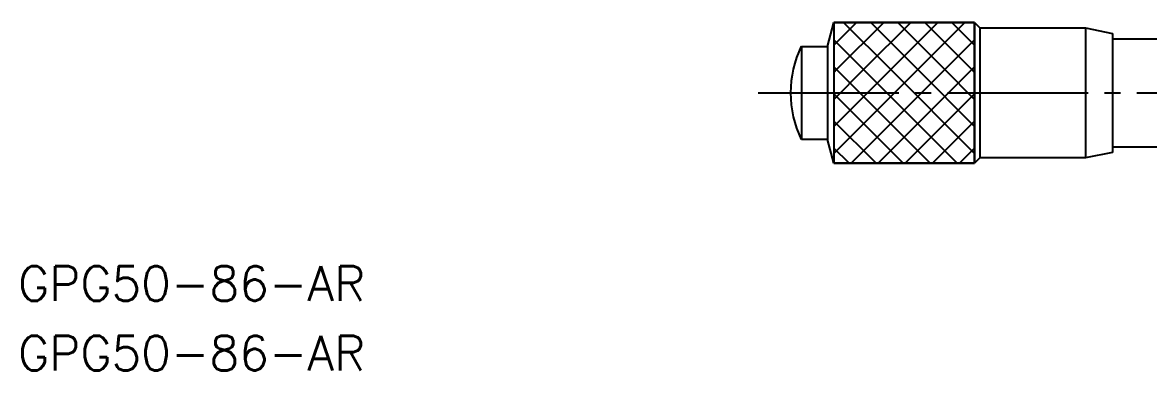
# Model space of a CAD drawing. Extents: x 1 to 243, y 58 to 282.
# Drawn here: x 1 to 105, y 58.1 to 90.2 of the extents above; entities that cross this region are included whole.
import ezdxf

# ---------------------------------------------------------------- set-up
doc = ezdxf.new("R2010")
doc.units = 0
doc.linetypes.add('CENTER', pattern=[17.5, 13, -1.5, 1.5, -1.5])
doc.layers.get('0').update_dxf_attribs({"linetype": 'CONTINUOUS'})
doc.layers.add('CENTER', color=1, linetype='CENTER')
doc.styles.get("Standard").update_dxf_attribs({"font": 'txt.shx', "bigfont": '@extfont2.shx'})

msp = doc.modelspace()

# ---------------------------------------------------------------- linework, layer by layer
at = {"color": 7, "linetype": 'CONTINUOUS'}
for p, q in [((75.36, 88.02), (75.95, 90.22)), ((75.95, 90.22), (75.95, 77.22)), ((75.95, 90.22), (88.95, 90.22)), ((88.95, 90.22), (75.95, 90.22)), ((75.95, 90.22), (75.95, 77.22)), ((88.95, 90.22), (88.95, 77.22)), ((88.95, 90.22), (89.45, 89.72)), ((88.95, 77.22), (88.95, 90.22)), ((89.45, 89.72), (89.45, 77.72)), ((89.45, 89.72), (99.2, 89.72)), ((99.2, 89.72), (99.2, 77.72)), ((99.2, 89.72), (101.7, 89.22)), ((101.7, 89.22), (101.7, 78.22)), ((101.7, 88.72), (107.45, 88.72)), ((72.95, 88.02), (72.95, 79.42)), ((72.95, 88.02), (75.36, 88.02)), ((75.36, 88.02), (75.36, 79.42)), ((75.36, 79.42), (72.95, 79.42)), ((75.95, 77.22), (75.36, 79.42)), ((101.7, 78.22), (99.2, 77.72)), ((107.45, 78.72), (101.7, 78.72)), ((88.95, 77.22), (75.95, 77.22)), ((75.95, 77.22), (88.95, 77.22)), ((89.45, 77.72), (88.95, 77.22)), ((99.2, 77.72), (89.45, 77.72))]:
    msp.add_line(p, q, dxfattribs=at)
at = {"color": 3, "linetype": 'CONTINUOUS'}
for p, q in [((78.05, 90.22), (75.95, 88.12)), ((80.55, 90.22), (76.2, 85.87)), ((81.2, 85.87), (76.85, 90.22)), ((83.05, 90.22), (78.7, 85.87)), ((83.7, 85.87), (79.35, 90.22)), ((85.55, 90.22), (81.2, 85.87)), ((86.2, 85.87), (81.85, 90.22)), ((88.05, 90.22), (83.7, 85.87)), ((88.7, 85.87), (84.35, 90.22)), ((88.95, 88.12), (86.85, 90.22)), ((78.7, 85.87), (75.95, 88.62)), ((88.95, 88.62), (86.2, 85.87)), ((76.2, 85.87), (75.95, 86.12)), ((83.7, 85.87), (75.95, 78.12)), ((81.2, 85.87), (75.95, 80.62)), ((78.7, 85.87), (75.95, 83.12)), ((76.2, 85.87), (75.95, 85.62)), ((84.85, 77.22), (76.2, 85.87)), ((86.2, 85.87), (77.55, 77.22)), ((87.35, 77.22), (78.7, 85.87)), ((88.7, 85.87), (80.05, 77.22)), ((88.95, 78.12), (81.2, 85.87)), ((88.95, 80.62), (83.7, 85.87)), ((88.95, 83.12), (86.2, 85.87)), ((88.95, 86.12), (88.7, 85.87)), ((88.95, 85.62), (88.7, 85.87)), ((82.35, 77.22), (75.95, 83.62)), ((88.95, 83.62), (82.55, 77.22)), ((79.85, 77.22), (75.95, 81.12)), ((88.95, 81.12), (85.05, 77.22)), ((77.35, 77.22), (75.95, 78.62)), ((88.95, 78.62), (87.55, 77.22))]:
    msp.add_line(p, q, dxfattribs=at)
at = {"color": 7, "linetype": 'CONTINUOUS'}
msp.add_arc((81.69, 83.72), 9.75, 153.8162, 206.1838, dxfattribs=at)
at = {"layer": 'CENTER', "color": 1, "linetype": 'CENTER'}
msp.add_line((68.95, 83.72), (110.45, 83.72), dxfattribs=at)

# ---------------------------------------------------------------- texts
at = {"color": 7}
for p in [(0.55, 64.52), (0.55, 58.1)]:
    msp.add_text('GPG50-86-AR', height=3.2, dxfattribs=at).set_placement(p)

doc.saveas('drawing.dxf')
